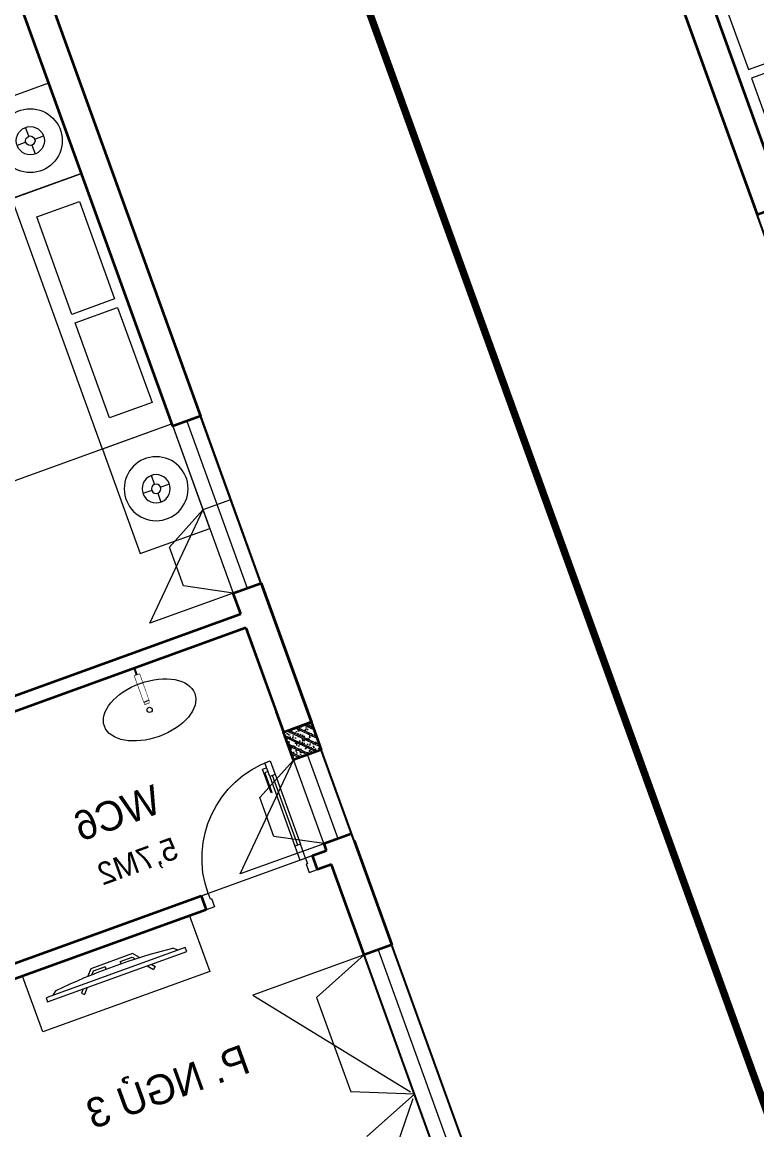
# Model space of a CAD drawing. Header units: metres. Extents: x 568332 to 569219, y 2065964 to 2066430.
# Drawn here: x 568592.29 to 568597.25, y 2066348.61 to 2066356.1 of the extents above; entities that cross this region are included whole.
import ezdxf

# ---------------------------------------------------------------- set-up
doc = ezdxf.new("R2010")
doc.units = ezdxf.units.M
for name, pattern in [('$AUDIT_BAD_LTYPE2', [0]), ('HIDDEN', [0.375, 0.25, -0.125]), ('HIDDEN2', [0.1875, 0.125, -0.0625])]:
    doc.linetypes.add(name, pattern=pattern)
doc.layers.get('0').update_dxf_attribs({"linetype": 'CONTINUOUS'})
doc.layers.get('DEFPOINTS').update_dxf_attribs({"linetype": 'CONTINUOUS'})
for name, color, linetype, lineweight in [('-DIM', 9, 'CONTINUOUS', 13), ('-DOOR', 137, 'CONTINUOUS', 9), ('-FURNITURE', 46, 'CONTINUOUS', 9), ('-HATCH', 8, 'CONTINUOUS', 5), ('-LINE2', 252, 'CONTINUOUS', 9), ('-STEEL1', 1, 'CONTINUOUS', 35), ('-WALL', 4, 'CONTINUOUS', 35), ('TEXT25', 2, 'CONTINUOUS', 13)]:
    doc.layers.add(name, color=color, linetype=linetype, lineweight=lineweight)
doc.layers.add('LoLK', color=6, linetype='CONTINUOUS')
doc.layers.add('TIMDUONG', color=1, linetype='CONTINUOUS')
doc.styles.add('SVN_AVO_thuong', font='')
doc.styles.add('T1', font='', dxfattribs={"height": 200})
doc.styles.get('SVN_AVO_thuong').set_extended_font_data('SVN-Avo')
doc.styles.get('T1').set_extended_font_data('VNgeometric Light')

# ---------------------------------------------------------------- blocks, each defined once
blk = doc.blocks.new('1800X2000')
at = {"layer": '-FURNITURE'}
blk.add_line((325497.3064970744, 17765.29446492715), (325497.3064973904, 19565.2944651944), dxfattribs=at)
for points in [[(323997.3057774993, 19565.2944651944), (325997.3064971831, 19565.2944651944), (325997.3064971831, 17765.29446484288), (323997.3057774993, 17765.29446484288)], [(325612.9490047574, 19390.79434491032), (325919.0064973457, 19390.79434491032), (325919.0064973457, 18691.29434485664), (325612.9490047574, 18691.29434485664)], [(325612.9490046239, 18629.79434491026), (325919.0064972151, 18629.79434491026), (325919.0064972151, 17946.79434485664), (325612.9490046239, 17946.79434485664)]]:
    blk.add_lwpolyline(points, close=True, dxfattribs=at)
blk = doc.blocks.new('XR.MB.LM123$0$tvi 1')
blk.add_lwpolyline([(28.54445810673496, -2.291926648467779e-10), (28.54445810673496, -999.9999999999964), (-7.275957614183426e-12, -1000), (0, 0)], close=True)
for points in [[(28.54445810680045, -50.31958968611434), (52.37372755713295, -80.86315460130209)], [(-24.09820395050338, -235.5599978379832), (-39.09879504836863, -251.7939635238108)], [(0, -284.7849796677438), (-39.09879504836863, -251.7939635238108)], [(0, -255.9952397129928), (-24.09820395050338, -235.5599978379832)], [(69.66229681991535, -315.0836646851385), (111.1934016081432, -350.2927865858655), (111.193401608034, -649.712917566063), (69.68611289083492, -684.9110379843005)], [(89.09002233762294, -445.7449799550195), (89.09002233762294, -359.9578938602899), (70.91298945683957, -344.6203678706661)], [(89.09002233762294, -445.7449799550195), (73.49991829216015, -445.7449799550232)], [(89.09002233768115, -554.2550200447404), (89.09002233773936, -640.0421061392371), (70.91298945678864, -655.3796321293303)], [(89.09002233768115, -554.2550200447404), (73.49991829216015, -554.2550200447404)], [(0, -715.2150203320198), (-39.09879504836863, -748.2060364759491)], [(-24.09820395050338, -764.4400021620095), (-39.09879504836863, -748.2060364759491)], [(0, -744.004760287), (-24.09820395050338, -764.4400021620095)], [(28.54445810674224, -949.680410313882), (52.37372755713295, -919.1368453984578)]]:
    blk.add_lwpolyline(points)
blk.add_arc((-4025.16618952866, -499.9999999999964), 4099.025185406737, 354.1310878512652, 5.868912148527433)
blk = doc.blocks.new('*U18')
at = {"linetype": '$AUDIT_BAD_LTYPE2'}
for p, q in [((70, 100), (69.99999999999999, 599.9999999999982)), ((89.99999999999999, 599.9999999999982), (90, 100))]:
    blk.add_line(p, q, dxfattribs=at)
for points in [[(49.99999999999999, 599.9999999999982), (89.99999999999999, 599.9999999999982), (89.99999999999999, 699.9999999999982), (49.99999999999999, 699.9999999999982), (49.99999999999999, 599.9999999999982)], [(49.99999999999999, 602.9059272893337), (50, 100)], [(50, 100), (90, 100), (90, 0), (50, 0), (50, 100)]]:
    blk.add_lwpolyline(points)
for points in [[(118.2698876160139, 494.5156181119073), (118.2698876160139, 664.1349438079906), (89.99999999999999, 664.1349438079906), (89.99999999999999, 635.8650561920058), (112.6159100928053, 635.8650561920058), (112.6159100928053, 494.5156181119073)], [(0, 0), (50, 0), (50, -40), (60, -40), (60, -100.0001724930698), (0, -100.0001724930698)], [(799.9999999999982, 7.105427357601134e-15), (749.9999999999982, 7.105427357601134e-15), (749.9999999999982, -40), (739.9999999999982, -40), (739.9999999999982, -100.0001724930698), (799.9999999999982, -100.0001724930698)]]:
    blk.add_lwpolyline(points, close=True)
at = {"linetype": '$AUDIT_BAD_LTYPE2', "ltscale": 0.3}
blk.add_arc((50, 0), 699.9999999999982, 0, 90, dxfattribs=at)
blk = doc.blocks.new('Sink_Cicle')
blk.add_lwpolyline([(17.49999987077899, -50.00226151314564), (-17.49999987077899, -49.99773848685436), (-17.51615354442038, -252.2967581441626), (17.48384613892995, -252.3012811850058)], close=True)
blk.add_circle((0, -300), 17.5)
at = {"layer": 'DEFPOINTS'}
blk.add_line((0, -100), (0, 0), dxfattribs=at)
blk.add_wipeout([(17.499999870775355, -50.00226151314928), (-17.49999987078263, -49.99773848685436), (-17.516153544427652, -252.29675814416623), (17.48384613892631, -252.3012811850058)])
at = {"layer": '-FURNITURE', "linetype": 'Continuous'}
blk.add_ellipse((0, -300), major_axis=(-325, 0), ratio=0.5846153846153846, dxfattribs=at)
blk.add_line((-17.51421511289664, -237.2967582757119), (17.48578462866135, -237.3012813020032))
blk = doc.blocks.new('12PLMP12')
at = {"color": 0, "linetype": 'ByBlock'}
for p, q in [((0, 1.25), (0, 3.75)), ((-1.25, 0), (-3.75, 0)), ((1.25, 0), (3.75, 0)), ((0, -1.25), (0, -3.75))]:
    blk.add_line(p, q, dxfattribs=at)
for radius in [8.5, 3.75, 1.25]:
    blk.add_circle((0, 0), radius, dxfattribs=at)
blk = doc.blocks.new('18x35')
at = {"layer": '-HATCH'}
h = blk.add_hatch(dxfattribs=at)
h.set_pattern_fill('CHAU-01', color=256, scale=10, angle=-1.272221872585407e-14, pattern_type=2)
h.set_pattern_definition([(49.99999999999999, (0, 0), (71.72601826007535, -6.275213498259527), [7.5, -82.5]), (355, (0, 0), (-13.87513336129999, 75.21921337000119), [6, -66]), (100.4514, (5.977167999997619, -0.5229339999999638), (57.85093817140217, 68.94395420609534), [6.374019000000001, -70.1142112]), (46.18419999999998, (0, 20), (106.7241048625644, -16.55190143290183), [11.25, -123.75]), (96.63559999999998, (8.89367449999554, 18.62066930000003), (93.46627055487036, 97.41178709004416), [9.561028799999994, -105.1713]), (351.1842, (0, 20), (93.46619451336275, 97.41186009253245), [9, -99]), (20.99999999999998, (10, 15), (59.69070521184616, -40.2618890665339), [7.5, -82.5]), (326.0000000000001, (10, 15), (24.33153319215819, 72.5150045046853), [6, -66]), (71.45139999999999, (14.97422329999972, 11.64483940000002), (84.022262858149, 32.25304967099522), [6.374019000000001, -70.1142112]), (37.49999999999998, (0, 0), (1.215985531729074, 33.28938538313115), [0, -65.19999999999999, 0, -67, 0, -66.25]), (7.499999999999987, (0, 0), (26.30695374421487, 39.44117118823602), [0, -38.2, 0, -63.7, 0, -25.25]), (327.5, (-22.30000000000291, 0), (53.3822436172409, -2.255487173437988), [0, -25, 0, -78, 0, -103.5]), (317.5, (-32.30000000000291, 0), (58.31861693423862, 10.01049823323176), [0, -32.5, 0, -51.8, 0, -73.5]), (44.99999999999999, (0, 0), (-30.05203820042826, 30.05203820042828), []), (44.99999999999999, (0, 12.25), (-30.05203820042826, 30.05203820042828), [])])
h.paths.add_polyline_path([(96508.03118051568, 47993.04977023201), (96508.03118051568, 47793.04977023201), (96708.03118051568, 47793.04977023201), (96708.03118051568, 47993.04977023201)])
at = {"layer": '-STEEL1'}
blk.add_lwpolyline([(96508.03118051568, 47793.04977023201), (96708.03118051568, 47793.04977023201), (96708.03118051568, 47993.04977023201), (96508.03118051568, 47993.04977023201)], close=True, dxfattribs=at)
blk = doc.blocks.new('M3-T3.3')
at = {"layer": '-DOOR'}
for p, q in [((568597.4405441831, 2066354.865472287), (568597.8484218986, 2066353.736912769)), ((568597.4406484704, 2066354.86518358), (568597.8489724871, 2066353.737111909)), ((568597.252572193, 2066354.797159217), (568597.6608962099, 2066353.669087546)), ((568597.2526710308, 2066354.797521392), (568597.6605487461, 2066353.668961874)), ((568597.3466103318, 2066354.831171399), (568597.7549343485, 2066353.703099727)), ((568597.3469442087, 2066354.831618583), (568597.7550917875, 2066353.703156671)), ((568597.6444830409, 2066354.301192528), (568597.4572082743, 2066354.233456184)), ((568598.2574901148, 2066352.609014496), (568598.4786024627, 2066351.997674887)), ((568598.0694138375, 2066352.540990133), (568598.2905261854, 2066351.929650525)), ((568598.1627894492, 2066352.574762688), (568598.3669115488, 2066352.010447878)), ((568598.6387157909, 2066351.257914523), (568599.3191153542, 2066349.37720815))]:
    blk.add_line(p, q, dxfattribs=at)
blk.add_lwpolyline([(568599.2250772151, 2066349.343195968), (568598.5446776517, 2066351.223902341), (568598.73275393, 2066351.291926704), (568599.4131534933, 2066349.411220331)], close=True, dxfattribs=at)
at = {"layer": '-FURNITURE'}
for points in [[(568596.6023689834, 2066357.184189604), (568596.8234481618, 2066356.572941702), (568597.2936388551, 2066356.743002609), (568597.0725596767, 2066357.35425051)], [(568597.6910989077, 2066354.174028785), (568597.4356674259, 2066354.880255206), (568597.9058581189, 2066355.050316113), (568598.1612896009, 2066354.344089692)], [(568599.6064724012, 2066351.873850592), (568600.734930065, 2066352.281996768), (568600.598881138, 2066352.658149881), (568599.4704234742, 2066352.250003704)]]:
    blk.add_lwpolyline(points, close=True, dxfattribs=at)
at = {"layer": '-HATCH'}
blk.add_line((568599.3240953884, 2066352.303418868), (568598.5717842773, 2066352.031319247), dxfattribs=at)
at = {"layer": '-LINE2', "linetype": 'HIDDEN2', "ltscale": 10}
for p, q in [((568597.6448104789, 2066354.301147744), (568597.9814766053, 2066354.252357699)), ((568598.2574901148, 2066352.609014496), (568598.5941565627, 2066352.559790333)), ((568599.0256005513, 2066352.248516098), (568598.2574904363, 2066352.608580379)), ((568598.6889344248, 2066352.297306143), (568598.5941565627, 2066352.559790333)), ((568598.4613717194, 2066352.044443009), (568598.6889344248, 2066352.297306143)), ((568598.461654858, 2066352.044545416), (568599.0256005513, 2066352.248516098)), ((568598.7324432824, 2066351.291813566), (568599.4847483916, 2066351.563911017)), ((568599.4847483916, 2066351.563911017), (568599.0725652841, 2066350.351433035)), ((568598.7324432824, 2066351.291813566), (568599.1631475475, 2066351.277035702)), ((568599.1631475475, 2066351.277035702), (568599.3941661281, 2066350.63830835)), ((568599.0725652841, 2066350.351433035), (568599.3941661281, 2066350.63830835)), ((568600.164966064, 2066349.683139638), (568599.0725652841, 2066350.351433035)), ((568599.0725652841, 2066350.351433035), (568599.5032695492, 2066350.336655171))]:
    blk.add_line(p, q, dxfattribs=at)
at = {"layer": '-WALL'}
for p, q in [((568597.848691762, 2066353.737010375), (568597.6608853479, 2066353.669083618)), ((568598.1888459933, 2066352.796638984), (568598.000932376, 2066352.728681407)), ((568599.3240953884, 2066352.303418868), (568599.3581075699, 2066352.20938073)), ((568598.4608298757, 2066352.04441275), (568598.2729932219, 2066351.976483006)), ((568598.4608298757, 2066352.04441275), (568598.4786591891, 2066351.997525709)), ((568598.5717902776, 2066352.031321417), (568598.4778281058, 2066351.997336712)), ((568598.6057791468, 2066351.937328973), (568598.5717669654, 2066352.031367112)), ((568598.2900083222, 2066351.929467196), (568598.5451095504, 2066351.224034667)), ((568598.4778281058, 2066351.997336712), (568598.4778477579, 2066351.99734382)), ((568598.5118100897, 2066351.903341778), (568598.6057791468, 2066351.937328973)), ((568598.7329175061, 2066351.291961982), (568598.5118100897, 2066351.903341778)), ((568598.5451095504, 2066351.224034667), (568598.7329175061, 2066351.291961982))]:
    blk.add_line(p, q, dxfattribs=at)
blk.add_lwpolyline([(568597.3874397498, 2066358.249068726), (568596.1647185824, 2066357.806880592), (568597.2531021733, 2066354.79767733), (568597.4408829189, 2066354.86558813), (568596.4206160973, 2066357.68675521), (568596.4206160973, 2066357.68675521), (568597.4554879896, 2066358.060926433), (568597.3874397498, 2066358.249068726)], dxfattribs=at)
blk.add_line((568599.4130051892, 2066349.411142807), (568598.7329175061, 2066351.291961982))
at = {"layer": 'TIMDUONG', "color": 1, "linetype": 'HIDDEN', "ltscale": 10, "const_width": 0.05}
blk.add_lwpolyline([(568593.6037453394, 2066359.007782663), (568602.0671453066, 2066362.068899052), (568609.3867960966, 2066341.853242537), (568600.9163472741, 2066338.789611338)], close=True, dxfattribs=at)
at = {"layer": '-DIM', "xscale": -0.001, "yscale": 0.001, "zscale": 0.001, "rotation": 19.88429575872133}
blk.add_blockref('1800X2000', (568910.0398306907, 2066449.052897944), dxfattribs=at)
at = {"layer": '-DOOR', "xscale": 0.001, "yscale": 0.001, "zscale": 0.001, "rotation": 19.88063803426448}
blk.add_blockref('*U18', (568598.5717729101, 2066352.031369445), dxfattribs=at)
at = {"layer": '-FURNITURE', "extrusion": (0, 0, -1)}
for name, p, xscale, yscale, zscale, rotation in [('12PLMP12', (-568596.9480214529, 2066356.963602448), 0.02540000000037255, 0.02540000000037255, -0.02540000000037254, 250.1157042312274), ('XR.MB.LM123$0$tvi 1', (-568599.6392191523, 2066352.077294037), -0.0009999999999999998, 0.0009999999999999998, 0.001, 250.1193939536357)]:
    blk.add_blockref(name, p, dxfattribs=dict(at, xscale=xscale, yscale=yscale, zscale=zscale, rotation=rotation))
at = {"layer": '-FURNITURE', "xscale": 0.02540000000083849, "yscale": 0.02540000000083849, "zscale": 0.02540000000083849, "rotation": 109.8842957960831}
blk.add_blockref('12PLMP12', (568597.7984960477, 2066354.612178791), dxfattribs=at)
at = {"layer": '-STEEL1', "xscale": 0.001, "yscale": 0.001, "zscale": 0.001, "rotation": 19.88429576877256}
blk.add_blockref('18x35', (568523.570013172, 2066274.77430903), dxfattribs=at)
at = {"layer": 'TEXT25', "style": 'SVN_AVO_thuong'}
blk.add_text('P. NGỦ 3', height=0.2, rotation=19.88429576801634, dxfattribs=at).set_placement((568599.8182806892, 2066351.169542343))
blk.add_wipeout([(568599.4389379956, 2066354.0461779856), (568597.9333823633, 2066353.5018867652), (568598.1374194308, 2066352.9376449066), (568599.6429750631, 2066353.481936127)]).dxf.layer = '-FURNITURE'
at = {"layer": '-LINE2', "linetype": 'HIDDEN2', "ltscale": 10}
for p, q in [((568598.4129205937, 2066353.941083462), (568597.6448104789, 2066354.301147744)), ((568598.0762544672, 2066353.989873508), (568597.9814766053, 2066354.252357699)), ((568597.848691762, 2066353.737010375), (568598.0762544672, 2066353.989873508))]:
    blk.add_line(p, q, dxfattribs=at)
at = {"layer": '-WALL'}
for p, q in [((568597.8997188634, 2066353.596028381), (568597.848691762, 2066353.737010375)), ((568597.6608853479, 2066353.669083618), (568598.0009616622, 2066352.728691998)), ((568597.9337310448, 2066353.501990242), (568598.1888459933, 2066352.796638984)), ((568601.8641297572, 2066353.222111122), (568599.3240953884, 2066352.303418868)), ((568599.3581075699, 2066352.20938073), (568601.8981337418, 2066353.128070019))]:
    blk.add_line(p, q, dxfattribs=at)
at = {"layer": '-FURNITURE', "xscale": -0.001, "yscale": 0.001, "zscale": 0.001, "rotation": 19.8806380342644}
blk.add_blockref('Sink_Cicle', (568598.6861601794, 2066353.774032376), dxfattribs=at)
at = {"layer": 'TEXT25', "style": 'T1'}
blk.add_text('5,7M2', height=0.15, rotation=19.88064054996328, dxfattribs=at).set_placement((568599.2672320952, 2066352.593539579))
at = {"layer": '-LINE2', "linetype": 'HIDDEN2', "ltscale": 10}
blk.add_line((568597.848691762, 2066353.737010375), (568598.4129205937, 2066353.941083462), dxfattribs=at)
at = {"layer": '-WALL'}
for p, q in [((568601.2861727345, 2066354.820857847), (568597.8997188634, 2066353.596028381)), ((568597.9337310448, 2066353.501990242), (568601.320063471, 2066354.726775783))]:
    blk.add_line(p, q, dxfattribs=at)
at = {"layer": 'DEFPOINTS', "color": 2}
blk.add_lwpolyline([(568596.1647185824, 2066357.806880592), (568602.7474012445, 2066360.187796758), (568607.849359589, 2066346.082103998), (568604.3699246073, 2066344.823619936), (568604.5399829764, 2066344.353462611), (568602.3771113829, 2066343.571140617), (568602.2070474183, 2066344.041339765), (568601.266696599, 2066343.701133454), (568596.1647185824, 2066357.806880592)], dxfattribs=at)
at = {"layer": 'TEXT25', "style": 'SVN_AVO_thuong'}
blk.add_text('WC6', height=0.2, rotation=19.88064054996328, dxfattribs=at).set_placement((568599.1567896575, 2066352.902439357))

msp = doc.modelspace()

# ---------------------------------------------------------------- block references
at = {"layer": 'LoLK'}
msp.add_blockref('M3-T3.3', (0, 0), dxfattribs=at)

# ---------------------------------------------------------------- next in the draw order: block references
at = {"layer": 'LoLK', "xscale": -1, "rotation": 39.76534617251417}
msp.add_blockref('M3-T3.3', (2327390.76896625, 841707.7234019606), dxfattribs=at)

doc.saveas('drawing.dxf')
